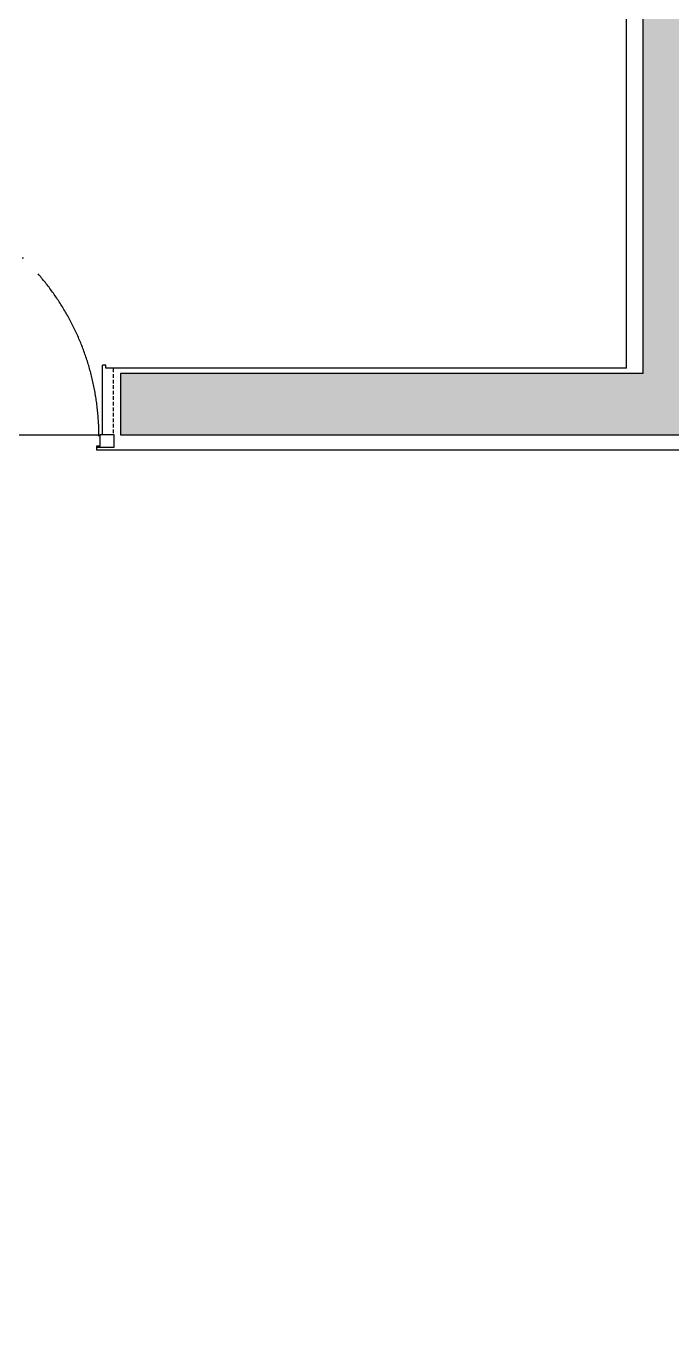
# Model space of a CAD drawing. Header units: millimetres. Extents: x 0 to 460316, y -63250 to 103204.
# Drawn here: x 238948 to 241135, y 90152 to 94611 of the extents above; entities that cross this region are included whole.
import ezdxf
from ezdxf.enums import TextEntityAlignment as Align

# ---------------------------------------------------------------- set-up
doc = ezdxf.new("R2010")
doc.units = ezdxf.units.MM
doc.header["$LTSCALE"] = 25
doc.linetypes.add('ACAD_ISO05W100', pattern=[33, 24, -3, 0, -3, 0, -3])
doc.linetypes.add('DASHED', pattern=[0.75, 0.5, -0.25])
for name, color, linetype in [('2-con', 2, 'Continuous'), ('ac-door', 30, 'Continuous'), ('ac-Ref', 8, 'Continuous'), ('ac-wall', 241, 'Continuous'), ('ac-wall-fin', 3, 'Continuous'), ('FORM(YOURNAME)-11', 1, 'Continuous')]:
    doc.layers.add(name, color=color, linetype=linetype)
doc.styles.add('YOURNAME', font='HY울릉도M.TTF')

# ---------------------------------------------------------------- blocks, each defined once
blk = doc.blocks.new('A$C43c8e90a')
h = blk.add_hatch()
h.set_pattern_fill('_USER', scale=600, double=1, pattern_type=0)
h.set_pattern_definition([(0, (-66596.61737768754, -53103.5097948224), (0, 600), []), (90, (-66596.61737768754, -53103.5097948224), (-600, 3.673940397442059e-14), [])])
h.paths.add_polyline_path([(32577.456551918, 13066.74712238678), (30322.456551918, 13066.74712238678), (30322.456551918, 11659.74712238796), (30342.456551918, 11659.74712238796), (30342.456551918, 11649.74712238796), (30367.45655191921, 11649.74712238796), (30367.4565519204, 12499.74712238542), (30407.4565519204, 12499.74712238542), (30407.4565519204, 12498.80542427005, -0.4004913051079977), (31217.45655191767, 11649.74775148981), (31217.45655191767, 11649.7471223863), (31242.45655191776, 11649.7471223863), (31242.45655191776, 11659.92165479045), (31709.456551918, 11659.92165479045), (31709.456551918, 12366.74712238678), (32234.456551918, 12366.74712238678), (32577.456551918, 12366.74712238678)])
h.paths.add_polyline_path([(34302.456551918, 13421.74712238678), (32577.456551918, 13421.74712238678), (32577.456551918, 13066.74712238678), (32577.456551918, 12366.74712238678), (33434.456551918, 12366.74712238678), (34302.456551918, 12366.74712238678)])
h.paths.add_polyline_path([(35232.456551918, 12631.74712238678), (35867.456551918, 12631.74712238678), (35867.456551918, 13421.74712238678), (35092.456551918, 13421.74712238678), (34302.456551918, 13421.74712238678), (34302.456551918, 12366.74712238678), (34302.456551918, 11595.63231177317), (34567.456551918, 11595.63231177317), (35147.456551918, 11595.63231177317), (35232.456551918, 11595.63231177317)])
h.paths.add_polyline_path([(35158.456551918, 3924.747122386776), (35005.456551918, 3924.747122386776), (32305.456551918, 3924.747122386776), (31790.45655191642, 3924.747122386776), (31790.45655191642, 3769.747122386529), (31800.45655191642, 3769.747122386543), (31800.45655191642, 3744.747122386776, -0.399871792444394), (32612.59474920662, 2971.624467742346), (32613.57920656234, 2971.624467742346), (32613.57920656234, 2931.624467742346), (31800.456551918, 2931.624467741218), (31800.456551918, 2906.624467741218), (31790.456551918, 2906.624467741203), (31790.456551918, 2844.747122386776), (31980.456551918, 2844.747122386776), (31980.456551918, 2854.747122386776), (32030.456551918, 2854.747122386769), (35018.456551918, 2854.747122386783), (35068.45655191799, 2854.747122386769), (35068.45655191799, 2844.747122386776), (35158.456551918, 2844.747122386776)])
h.paths.add_polyline_path([(32167.456551918, 3829.747122386776, -1), (32047.456551918, 3829.747122386776, -1)], flags=16)
h.paths.add_polyline_path([(31800.45655191642, 3744.747122386776), (31800.456551911, 2971.624467741218), (32612.59474920662, 2971.624467742346, 0.3998717924443939)], flags=17)
h.paths.add_polyline_path([(27162.456551918, 10371.76440410902), (27137.45655191799, 10371.76440410902), (26247.456551918, 10371.76440410904), (26222.456551918, 10371.76440410902), (26222.456551918, 10361.74712238678), (26152.53305340227, 10361.74712238678), (26152.53305340227, 9272.329202740832), (27162.456551918, 9272.329202740832)])
at = {"layer": 'ac-Ref'}
h = blk.add_hatch(color=256, dxfattribs=at)
h.dxf.hatch_style = 1
h.paths.add_polyline_path([(27432.456551918, 12355.052533009), (26887.456551918, 12355.052533009), (26887.456551918, 13365.052533009), (27452.456551918, 13365.052533009), (27452.456551918, 13565.052533009), (26687.456551918, 13565.052533009), (26687.456551918, 12155.052533009), (27162.45655191799, 12155.052533009), (27162.456551918, 8981.747122386776), (27432.456551918, 8981.747122386776)])
h.paths.add_polyline_path([(30322.456551918, 11521.74712238678), (30322.456551918, 13766.74712238678), (30092.456551918, 13766.74712238678), (30092.456551918, 13365.052533009), (30132.456551918, 13365.052533009), (30132.456551918, 9190.052533009002), (28362.456551918, 9190.052533009002), (28362.456551918, 8981.747122386776), (30322.456551918, 8981.747122386776)])
h.paths.add_polyline_path([(34300.456551918, 11394.74712238678), (34567.456551918, 11394.74712238678), (34567.456551918, 11595.63231177317), (34302.456551918, 11595.63231177317), (34302.456551918, 12366.74712238678), (33434.456551918, 12366.74712238678), (33434.456551918, 12166.74712238678), (34124.456551918, 12166.74712238678), (34124.456551918, 9191.747122386776), (33312.456551918, 9191.747122386776), (33312.456551918, 9056.747122386776), (34307.456551918, 9056.747122386776), (34307.456551918, 9256.747122386776), (34300.456551918, 9256.747122386776)])
h.paths.add_polyline_path([(36067.456551918, 13621.74712238678), (35092.456551918, 13621.74712238678), (35092.456551918, 13421.74712238678), (35867.456551918, 13421.74712238678), (35867.456551918, 12631.74712238678), (35232.456551918, 12631.74712238678), (35232.456551918, 11595.63231177317), (35147.456551918, 11595.63231177317), (35147.456551918, 11394.74712238678), (35782.456551918, 11394.74712238678), (35782.456551918, 9256.747122386776), (35782.456551918, 9056.747122386776), (35792.456551918, 9056.747122386776), (35792.456551918, 4116.747122386776), (35005.456551918, 4116.747122386776), (35005.456551918, 3924.747122386776), (35958.456551918, 3924.747122386776), (35958.456551918, 2844.747122386776), (35068.456551918, 2844.747122386776), (35068.456551918, 2644.747122386776), (36067.456551918, 2644.747122386776)])
h.paths.add_polyline_path([(32234.456551918, 12366.74712238678), (31709.456551918, 12366.74712238678), (31709.456551918, 11521.74712238678), (31984.456551918, 11521.74712238678), (31984.456551918, 12166.74712238678), (32234.456551918, 12166.74712238678)])
h.paths.add_polyline_path([(33977.456551918, 7896.747122386776), (32927.456551918, 7896.747122386776), (32927.456551918, 7696.747122386776), (33977.456551918, 7696.747122386776)])
h.paths.add_polyline_path([(31900.456551918, 7896.747122386776), (31690.456551918, 7896.747122386776), (31690.456551918, 3924.747122386776), (32305.456551918, 3924.747122386776), (32305.456551918, 4116.747122386776), (31900.456551918, 4116.747122386776)])
h.paths.add_polyline_path([(31980.456551918, 2844.747122386776), (31780.456551918, 2844.747122386776), (31780.456551918, 2274.747122386776), (31980.456551918, 2274.747122386776)])
h.paths.add_polyline_path([(27260.456551918, 3944.747122386776), (27890.456551918, 3944.747122386776), (27890.456551918, 4144.747122386776), (27172.456551918, 4144.747122386776), (27172.456551918, 7599.747122386776), (26982.456551918, 7599.747122386776), (26982.456551918, 2659.747122386769), (26967.456551918, 2659.747122386776), (26967.456551918, 2459.747122386776), (27060.456551918, 2459.747122386776), (27060.456551918, 2274.747122386776), (27980.456551918, 2274.747122386776), (27980.456551918, 2474.747122386776), (27260.456551918, 2474.747122386776)])
h.paths.add_polyline_path([(23967.456551918, 7399.747122386776), (26052.456551918, 7399.747122386776), (26052.456551918, 7599.747122386776), (24002.456551918, 7599.747122386776), (24002.456551918, 9764.747122386776), (25602.456551918, 9764.747122386776), (25602.456551918, 8364.747122386776), (25802.456551918, 8364.747122386776), (25802.456551918, 10361.74712238678), (26222.456551918, 10361.74712238678), (26222.456551918, 10561.74712238678), (25602.456551918, 10561.74712238678), (25602.456551918, 9934.747122386776), (23767.456551918, 9934.747122386776), (23767.456551918, 2459.747122386776), (24387.456551918, 2459.747122386776), (24387.456551918, 2659.747122386776), (23967.456551918, 2659.747122386776)])
at = {"layer": '2-con'}
blk.add_lwpolyline([(30322.456551918, 13766.74712238678), (30092.456551918, 13766.74712238678), (30092.456551918, 13365.052533009), (30132.456551918, 13365.052533009), (30132.456551918, 9190.052533009002), (28362.456551918, 9190.052533009002), (28362.456551918, 8981.747122386776), (30322.456551918, 8981.747122386776), (30322.456551918, 11521.74712238678)], close=True, dxfattribs=at)
at = {"layer": 'ac-door'}
for p, q in [((28293.61668537975, 8943.747122386776), (28293.61668537975, 8981.747122386776)), ((28341.456551918, 8981.747122386776), (28293.61668537975, 8981.747122386776)), ((28341.456551918, 8939.747122386776), (28341.456551918, 8981.747122386776)), ((28293.61668537975, 8943.747122386776), (28281.61668537975, 8943.747122386776)), ((28281.61668537975, 8943.747122386776), (28281.61668537975, 8939.747122386776)), ((28281.61668537975, 8939.747122386776), (28341.456551918, 8939.747122386776))]:
    blk.add_line(p, q, dxfattribs=at)
at = {"layer": 'ac-Ref'}
blk.add_line((27449.45655191802, 8981.747122386776), (28293.61668537975, 8981.747122386776), dxfattribs=at)
at = {"layer": 'ac-Ref', "linetype": 'ACAD_ISO05W100'}
blk.add_arc((27453.45655191802, 8977.747122386776), 836.1601334617299, 0, 90, dxfattribs=at)
at = {"layer": 'ac-wall', "linetype": 'DASHED'}
blk.add_line((28338.53661864888, 8987.747122386776), (28338.53661864888, 9208.052533009002), dxfattribs=at)
at = {"layer": 'ac-wall-fin'}
for p, q in [((30077.456551918, 9208.052533009002), (30077.456551918, 13310.052533009)), ((28313.61668537973, 9218.05253300901), (28301.61668537975, 9218.052533009017)), ((28301.61668537975, 8981.747122386776), (28301.61668537975, 9218.052533009017)), ((28313.61668537975, 9208.052533008995), (28313.61668537975, 9218.052533009017)), ((30077.456551918, 9208.052533009002), (28313.61668537975, 9208.052533008995)), ((28281.61668537975, 8939.747122386776), (28281.61668537975, 8930.747122386776)), ((28281.61668537975, 8930.747122386776), (30342.456551918, 8930.747122386776))]:
    blk.add_line(p, q, dxfattribs=at)
at = {"layer": 'FORM(YOURNAME)-11', "color": 3, "style": 'YOURNAME'}
for tag, height, p in [('1', 112.625, (41267.90665553285, 5868.125000000022)), ('2', 112.625, (41267.90665553285, 5707.232142857159)), ('3', 112.625, (41267.90665553285, 5385.446428571449)), ('4', 112.625, (41267.90665553285, 4902.767857142877)), ('5', 128.7142857142858, (41267.90665553285, 4323.553571428594)), ('6', 128.7142857142858, (41267.90665553285, 3760.428571428594)), ('7', 128.7142857142858, (41267.90665553285, 3197.303571428594)), ('8', 128.7142857142858, (41267.90665553285, 2634.178571428587)), ('9', 128.7142857142858, (41267.90665553285, 2071.053571428587)), ('10', 128.7142857142858, (40205.33457042807, 1524.017857142877)), ('11', 128.7142857142858, (41267.90665553285, 1507.928571428587)), ('12', 128.7142857142858, (40205.33457042807, 960.8928571428769)), ('13', 128.7142857142858, (41267.90665553285, 960.8928571428769))]:
    blk.add_attdef(tag, text='', height=height, dxfattribs=at).set_placement(p, align=Align.MIDDLE_RIGHT)

msp = doc.modelspace()

# ---------------------------------------------------------------- block references
at = {"layer": 'ac-Ref'}
msp.add_blockref('A$C43c8e90a', (210904.2465273732, 84244.02439770132), dxfattribs=at)

doc.saveas('drawing.dxf')
